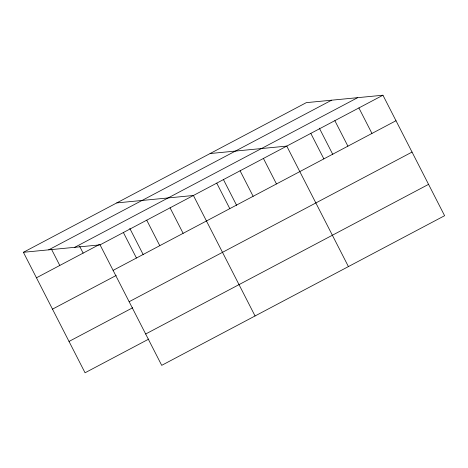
<?xml version="1.0" encoding="UTF-8"?>
<svg xmlns="http://www.w3.org/2000/svg" width="468" height="468" viewBox="0 0 468 468"><rect width="100%" height="100%" fill="white"/><g stroke="black" fill="none" stroke-linecap="round" stroke-linejoin="round"><path stroke-width="0.7" d="M23.4 252.293L306.294 102.65L382.947 95.22L444.6 215.707L161.706 365.35L100.053 244.863L23.4 252.293L85.053 372.78L148.766 339.078M48.695 249.842L331.59 100.199M74.757 247.315L357.651 97.672M36.451 277.799L99.532 244.436M100.053 244.863L382.947 95.22M113.104 270.369L395.998 120.726M52.492 309.143L116.199 275.447M129.145 301.714L412.039 152.071M69.018 341.435L132.725 307.739M145.671 334.006L428.559 184.363M210.109 153.533L286.761 146.098L348.414 266.584M116.754 202.913L193.407 195.484L255.06 315.964M358.897 107.938L371.949 133.444M334.854 120.662L347.905 146.168M319.346 128.162L332.818 154.487M310.805 133.38L323.862 158.886M263.425 158.441L276.477 183.953M240.084 170.791L253.135 196.297M223.482 179.665L236.632 205.364M216.748 183.134L229.8 208.64M170.071 207.827L183.123 233.333M146.73 220.171L159.781 245.677M129.806 228.419L143.278 254.75M123.388 232.52L136.445 258.026M79.542 246.098L83.128 253.112M51.632 249.514L59.793 265.455"/></g></svg>
